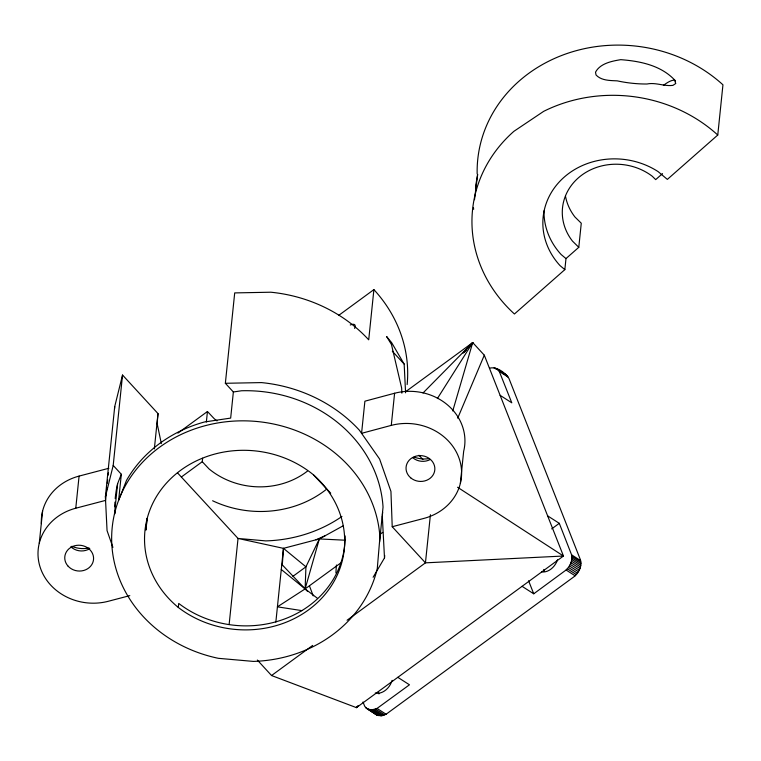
<?xml version="1.0" encoding="UTF-8"?>
<svg xmlns="http://www.w3.org/2000/svg" width="761" height="761" viewBox="0 0 761 761"><rect width="100%" height="100%" fill="white"/><g stroke="black" fill="none" stroke-linecap="round" stroke-linejoin="round"><path stroke-width="1.14" d="M282.255 565.604L283.463 548.348L319.344 538.931L342.916 525.937M522.075 586.331L533.727 593.799L566.089 569.999C570.16 566.232 572.748 560.4 571.587 554.826L559.287 523.33L547.635 515.863M362.997 701.984L364.719 706.303L366.421 708.329L376.543 714.874L381.775 715.778L386.093 714.237L573.823 576.876C579.054 572.957 582.46 565.699 580.215 559.259L508.966 378.502C505.475 372.814 496.895 366.431 489.865 368.096M146.902 518.755L145.95 530.075L147.168 518.308M112.923 547.368L107.054 530.617L105.389 496.895L114.73 406.507L122.54 375.04L157.993 413.584L157.147 423.601L161.342 443.653M379.596 542.013L383.04 507.102A134.383 120.162 5.9 0 0 241.551 390.764L233.361 391.982L225.361 383.287L234.702 292.909L270.821 292.214A144.305 129.028 5.9 0 1 368.714 339.825L373.898 289.608L338.664 315.415M39.268 543.202L42.597 511.069M129.798 595.635L108.338 601.266A54.117 48.39 5.9 0 1 40.504 568.277A54.117 48.39 5.9 0 1 75.767 508.224L79.087 476.091L108.89 468.262M106.159 494.66L105.57 500.396L75.767 508.224M106.635 490.074L106.873 487.772M107.349 483.187L107.701 479.744M108.176 475.149L108.414 472.857M105.389 496.895L113.199 465.428L122.54 375.04M114.492 513.808L117.613 483.682L121.322 474.265L113.199 465.428M121.322 474.265L118.63 500.367L126.507 480.4A134.383 120.162 5.9 0 1 204.424 421.994L230.669 418.093L233.361 391.982M154.34 448.885L157.993 413.584M178.302 607.449A101.46 90.721 5.9 0 1 170.35 479.04A101.46 90.721 5.9 0 1 313.475 474.854A101.527 90.778 5.9 0 1 318.849 601.142A101.527 90.778 5.9 0 1 178.302 607.449L178.721 603.425A101.527 90.778 5.9 0 0 287.268 617.932A101.527 90.778 5.9 0 0 345.094 535.896M181.394 476.985L202.255 461.708L202.616 458.208M206.364 422.003L207.449 411.501L214.269 418.75A73.96 66.131 5.9 0 0 217.018 420.9M229.175 624.134L238.031 538.446L177.456 472.79M275.843 622.089L283.463 548.348L238.031 538.446L265.789 540.9A134.383 120.162 5.9 0 0 341.955 516.462M391.278 425.38L394.598 393.247L364.89 401.19L361.57 433.332L391.278 425.38A54.117 48.39 5.9 0 1 459.111 458.369A54.117 48.39 5.9 0 1 423.848 518.422L392.219 526.726L425.447 562.845L563.463 556.025L484.3 355.187L472.714 342.583L405.613 391.715M382.412 514.731L382.659 512.381M373.118 577.276L384.495 557.908L384.733 555.549M430.422 514.721L425.447 562.845L347.073 620.244M460.348 483.444L463.668 451.302A54.117 48.39 5.9 0 0 394.598 393.247M477.166 173.993A144.305 129.028 5.9 0 1 564.586 54.383A144.305 129.028 5.9 0 1 722.95 84.813L717.766 135.03A144.305 129.028 5.9 0 0 543.696 111.334L513.903 131.32A144.305 129.028 5.9 0 0 514.436 313.998L564.843 269.632L565.984 258.588L578.788 247.315L581.271 223.22L574.955 216.999A55.02 49.189 5.9 0 1 565.528 196.386M474.493 199.743L477.642 174.431L475.615 186.141L476.025 188.661M392.219 526.726L390.945 491.435L379.615 459.045L359.373 430.203A144.305 129.028 5.9 0 0 261.48 382.593L225.361 383.287M345.38 540.224L319.344 538.931L305.123 588.909L277.413 606.84L301.984 610.636M452.757 410.94L472.714 342.583L423.03 392.971M457.713 418.17L484.3 355.187M319.344 538.931L305.932 566.821L305.123 588.909L307.596 591.468M437.375 398.564L472.714 342.583L463.145 353.161M464.153 352.391L466.483 349.718M468.824 347.045L472.714 342.583M457.551 487.249L563.463 556.025L356.424 707.635L358.117 705.999L356.424 707.635L271.553 675.53L257.351 660.053M356.424 707.635L358.174 706.046M662.527 173.603L655.697 179.615L652.244 176.229A55.02 49.189 5.9 0 0 579.806 176.647A55.02 49.189 5.9 0 0 572.462 241.094L578.788 247.315M717.766 135.03L667.359 179.396L658.094 171.596A73.322 65.56 5.9 0 0 562.075 179.082A73.322 65.56 5.9 0 0 560.001 265.57L564.843 269.632M177.922 433.114L207.449 411.501M292.947 576.324L305.932 566.821L283.463 548.348M271.553 675.53L312.657 645.433M551.677 528.895L559.287 523.33M340.557 563.092L305.123 588.909L281.275 569.485M379.815 534.488L382.688 532.396M366.421 708.329L371.301 710.061L377.037 708.434L409.466 684.795L397.813 677.328M316.015 539.806L325.118 535.744M503.135 373.622L505.599 374.498M496.543 368.695L506.664 375.24M495.363 368.153L507.587 376.162M494.079 367.82L495.887 368.98M497.608 369.427L499.302 371.454L508.367 377.256M500.139 395.349L511.782 402.816L499.302 371.454M571.587 554.826L580.643 560.638M571.825 556.31L580.89 562.122M571.882 557.87L580.947 563.682M571.749 559.487L580.805 565.299M571.425 561.133L580.491 566.945M570.921 562.779L579.987 568.581M570.246 564.386L579.311 570.189M569.409 565.937L578.474 571.749M568.429 567.411L577.485 573.214M567.306 568.771L576.372 574.574M566.089 569.999L575.145 575.811M377.037 708.434L386.093 714.237M375.611 709.147L384.666 714.95M374.155 709.661L383.221 715.473M372.719 709.965L381.775 715.778M371.301 710.061L380.357 715.873M369.941 709.946L379.007 715.749M365.489 707.407L376.543 714.874M368.666 709.613L377.722 715.416M317.337 598.203L305.123 588.909L281.808 564.377M565.984 258.588L561.142 254.526A73.322 65.56 5.9 0 1 544.001 210.826M675.502 80.932C661.642 65.465 640.524 61.194 620.767 59.662C611.777 61.156 600.191 63.401 595.521 72.171L596.025 74.959C601.314 80.685 610.008 80.504 617.219 80.856A62.84 28.119 8.2 0 0 646.964 84.005C655.735 82.169 664.153 86.535 672.943 85.365L675.758 83.501L674.503 80.029M313.475 474.854L330.721 493.185M202.255 461.708L209.085 468.966A73.96 66.131 5.9 0 0 307.415 471.135M392.334 351.23L404.167 364.091L405.584 392.819M418.969 455.268L422.926 459.568M528.591 580.776L533.727 593.799M309.499 586.008L313.19 595.863M404.167 364.091L391.639 342.64L386.636 336.562L391.449 344.476L401.637 387.986L401.865 393.19M473.409 207.477L473.665 209.294M382.298 515.901L384.495 557.908M114.901 513.789A134.383 120.162 5.9 0 1 114.806 511.468M114.768 506.816A134.383 120.162 5.9 0 1 114.94 502.136M115.196 498.626A134.383 120.162 5.9 0 1 117.613 483.682M373.898 289.608A144.305 129.028 5.9 0 1 407.145 384.562M114.531 408.809A144.305 129.028 5.9 0 1 114.73 406.507M326.231 489.475A101.46 90.721 5.9 0 1 212.614 500.757M350.26 324.985A14.43 4.547 -42.6 0 1 354.655 328.448M335.924 572.909A128.523 94.022 -57.3 0 1 336.467 565.004M378.94 693.927A14.43 10.559 -57.3 0 1 378.341 691.958M544.21 571.521A14.43 10.559 -57.3 0 1 543.811 569.437M392.077 680.353A14.43 10.559 -57.3 0 1 375.268 692.986M557.509 559.811A14.43 10.559 -57.3 0 1 541.708 571.863M663.402 85.413A24.799 7.077 -47.6 0 1 674.95 80.371M41.37 523.644A54.117 48.39 5.9 0 1 79.087 476.091M89.085 547.949A25.256 22.583 5.9 0 1 71.876 546.284M429.261 458.56A25.256 22.583 5.9 0 1 414.155 457.085M430.279 459.482A14.43 12.899 5.9 0 1 412.795 457.761M89.779 548.633A14.43 12.899 5.9 0 1 70.83 546.759M379.92 537.228L377.285 568.486A134.383 120.162 5.9 0 1 253.337 661.404L218.397 658.322A134.383 120.162 5.9 0 1 112.599 524.129A134.383 120.162 5.9 0 1 250.15 421.014A134.383 120.162 5.9 0 1 379.92 537.228M410.721 477.851A14.43 12.899 5.9 0 0 434.521 471.592A14.43 12.899 5.9 0 0 416.105 456.115A14.43 12.899 5.9 0 0 410.721 477.851M68.129 566.213A14.43 12.899 5.9 0 0 92.718 562.817A14.43 12.899 5.9 0 0 76.661 545.361A14.43 12.899 5.9 0 0 68.129 566.213"/></g></svg>
